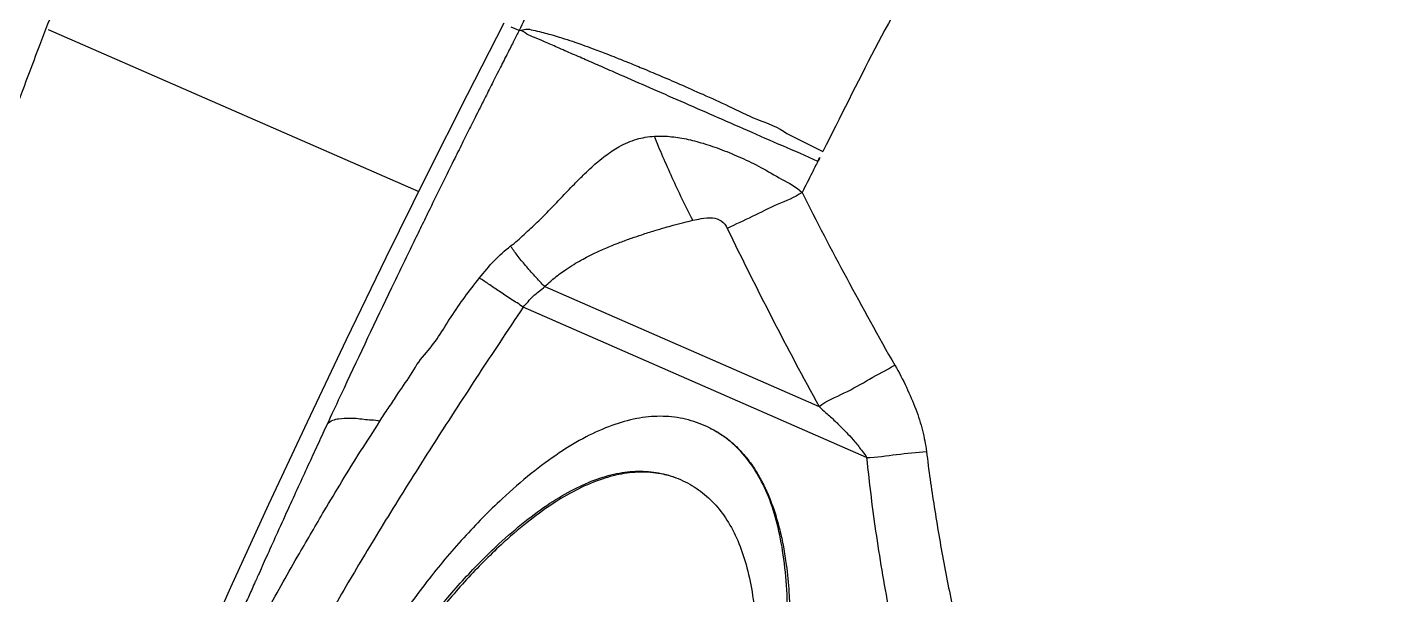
# Model space of a CAD drawing. Header units: millimetres. Extents: x 1145859089 to 1147511753, y -1047484727 to -1047247487.
# Drawn here: x 1146005592.1 to 1146005677.1, y -1047431287.6 to -1047431252.1 of the extents above; entities that cross this region are included whole.
import ezdxf
from ezdxf.xclip import XClip

# ---------------------------------------------------------------- set-up
doc = ezdxf.new("R2010")
doc.units = ezdxf.units.MM
doc.header["$LTSCALE"] = 100
doc.header["$MEASUREMENT"] = 0
doc.header["$XCLIPFRAME"] = 2
doc.layers.get('0').update_dxf_attribs({"linetype": 'CONTINUOUS'})
doc.layers.add('XREF', color=135, linetype='CONTINUOUS')
doc.layers.add('단지배치도$0$W240910', color=135, linetype='CONTINUOUS')

# ---------------------------------------------------------------- blocks, each defined once
blk = doc.blocks.new('단지배치도$0$zw$9902')
at = {"layer": '단지배치도$0$W240910', "linetype": 'ByBlock', "ltscale": 20}
for p, q in [((67478.839, -59886.967), (67481.139, -59882.467)), ((67452.552, -59882.894), (67475.788, -59893.057)), ((67452.552, -59882.894), (67475.788, -59893.057)), ((67482.087, -59882.955), (67481.579, -59882.746)), ((67482.091, -59882.949), (67482.087, -59882.955)), ((67482.094, -59882.945), (67482.091, -59882.949)), ((67482.093, -59882.956), (67482.095, -59882.949)), ((67482.103, -59882.963), (67482.093, -59882.956)), ((67482.095, -59882.943), (67482.094, -59882.945)), ((67482.096, -59882.942), (67482.095, -59882.943)), ((67482.095, -59882.949), (67482.096, -59882.944)), ((67482.097, -59882.94), (67482.096, -59882.941)), ((67482.096, -59882.941), (67482.096, -59882.942)), ((67482.096, -59882.944), (67482.097, -59882.941)), ((67482.097, -59882.941), (67482.097, -59882.94)), ((67486.673, -59884.083), (67486.686, -59884.088)), ((67476.276, -59892.068), (67478.839, -59886.967)), ((67498.875, -59889.422), (67501.135, -59890.534)), ((67473.75, -59897.188), (67476.276, -59892.068)), ((67471.261, -59902.326), (67473.75, -59897.188)), ((67483.698, -59899.014), (67500.889, -59906.533)), ((67503.865, -59909.73), (67482.329, -59900.311)), ((67468.808, -59907.482), (67471.261, -59902.326)), ((67471.109, -59905.369), (67470.847, -59905.928)), ((67466.394, -59912.656), (67468.808, -59907.482)), ((67464.016, -59917.847), (67466.394, -59912.656)), ((67461.676, -59923.055), (67464.016, -59917.847))]:
    blk.add_line(p, q, dxfattribs=at)
at = {"layer": '단지배치도$0$W240910'}
blk.add_arc((56404.253, -57219.78, 0), 12756.719, 322.5073299, 9.110085, dxfattribs=at)
at = {"layer": '단지배치도$0$W240910', "linetype": 'ByBlock', "ltscale": 20}
for centre, radius, start, end in [((67721.097, -59786.027), 251.025, 205.82231, 208.68909), ((68124.867, -60211.9), 722.053, 154.928222, 155.077885)]:
    blk.add_arc(centre, radius, start, end, dxfattribs=at)
for points, knots in [([(67483.878, -59813.476), (67482.797, -59815.558), (67480.668, -59819.703), (67477.554, -59825.91), (67474.538, -59832.061), (67471.618, -59838.159), (67468.794, -59844.2), (67466.069, -59850.176), (67463.447, -59856.073), (67460.933, -59861.875), (67458.532, -59867.564), (67456.249, -59873.125), (67454.082, -59878.549), (67452.032, -59883.835), (67450.291, -59888.456), (67449.242, -59891.319), (67448.828, -59892.461)], [0, 0, 0, 0, 7.037873, 13.980096, 20.830458, 27.591934, 34.262869, 40.835246, 47.294975, 53.623975, 59.80354, 65.818237, 71.659371, 77.32677, 82.827405, 86.473004, 86.473004, 86.473004, 86.473004]), ([(67511.605, -59871.533), (67510.356, -59873.608), (67507.84, -59877.736), (67504.349, -59884.076), (67502.209, -59888.388), (67501.135, -59890.534)], [0, 0, 0, 0, 7.264302, 14.503366, 21.703246, 21.703246, 21.703246, 21.703246]), ([(67487.809, -59871.878), (67487.062, -59873.24), (67486.142, -59874.953), (67485.185, -59876.788), (67484.862, -59877.411), (67484.614, -59877.893), (67484.136, -59878.827), (67483.278, -59880.524), (67482.54, -59882.022), (67482.087, -59882.956)], [0, 0, 0, 0, 4.659383, 5.833447, 6.209013, 6.764018, 7.459175, 9.356377, 12.468955, 12.468955, 12.468955, 12.468955]), ([(67482.087, -59882.955), (67481.977, -59883.17), (67481.737, -59883.64), (67481.347, -59884.407), (67480.891, -59885.305), (67480.407, -59886.263), (67479.948, -59887.175), (67479.572, -59887.924), (67479.299, -59888.468), (67479.073, -59888.921), (67478.825, -59889.418), (67478.453, -59890.165), (67477.933, -59891.212), (67477.253, -59892.588), (67476.664, -59893.785), (67476.215, -59894.704), (67475.95, -59895.247), (67475.685, -59895.79), (67475.062, -59897.072), (67473.522, -59900.259), (67472.092, -59903.274), (67471.109, -59905.369)], [0, 0, 0, 0, 0.723435, 1.583806, 2.5811, 3.744154, 4.804262, 5.64301, 6.260442, 6.629825, 7.161854, 7.924766, 9.133818, 10.669392, 12.530651, 13.135079, 13.739285, 14.343254, 14.946971, 18.016046, 24.958877, 24.958877, 24.958877, 24.958877]), ([(67485.436, -59884.432), (67485.115, -59884.299), (67484.532, -59884.031), (67483.733, -59883.696), (67483.101, -59883.392), (67482.566, -59883.231), (67482.273, -59882.931), (67482.103, -59882.963)], [0, 0, 0, 0, 1.040563, 1.923322, 2.607708, 3.12241, 3.641986, 3.641986, 3.641986, 3.641986]), ([(67482.109, -59882.953), (67482.241, -59882.944), (67482.517, -59882.823), (67482.988, -59882.943), (67483.465, -59883.048), (67483.973, -59883.183), (67484.452, -59883.321), (67484.999, -59883.493), (67485.528, -59883.671), (67486.106, -59883.875), (67486.472, -59884.008), (67486.678, -59884.085), (67486.686, -59884.088)], [0, 0, 0, 0, 0.395987, 0.860955, 1.405966, 1.878154, 2.432419, 2.903301, 3.597148, 4.10581, 4.742257, 4.76664, 4.76664, 4.76664, 4.76664]), ([(67486.673, -59884.083), (67486.976, -59884.195), (67487.472, -59884.383), (67488.21, -59884.672), (67488.947, -59884.966), (67489.853, -59885.337), (67490.936, -59885.793), (67492.205, -59886.339), (67493.653, -59886.985), (67495.282, -59887.704), (67496.998, -59888.595), (67498.333, -59888.987), (67498.875, -59889.422)], [0, 0, 0, 0, 0.971139, 1.590003, 2.378507, 3.352322, 4.525215, 5.906136, 7.495719, 9.282519, 11.239702, 13.323479, 13.323479, 13.323479, 13.323479]), ([(67500.817, -59891.16), (67500.088, -59890.822), (67498.609, -59890.205), (67496.441, -59889.244), (67494.316, -59888.319), (67492.27, -59887.423), (67490.321, -59886.57), (67488.697, -59885.86), (67487.397, -59885.289), (67486.391, -59884.853), (67485.75, -59884.562), (67485.436, -59884.432)], [0, 0, 0, 0, 2.408812, 4.806042, 7.115679, 9.359763, 11.508208, 13.498095, 14.676057, 15.768155, 16.787996, 16.787996, 16.787996, 16.787996]), ([(67481.54, -59896.46), (67481.864, -59896.268), (67482.397, -59895.729), (67483.241, -59894.981), (67483.994, -59894.211), (67484.763, -59893.407), (67485.473, -59892.658), (67486.116, -59892.009), (67486.619, -59891.537), (67487.046, -59891.162), (67487.473, -59890.821), (67487.904, -59890.513), (67488.374, -59890.22), (67488.885, -59889.964), (67489.44, -59889.765), (67490.003, -59889.639), (67490.38, -59889.597), (67490.573, -59889.585)], [0, 0, 0, 0, 1.130442, 2.241856, 3.395507, 4.356274, 5.580348, 6.490154, 7.096806, 7.650003, 8.193968, 8.736467, 9.238265, 9.854521, 10.446638, 11.002625, 11.581697, 11.581697, 11.581697, 11.581697]), ([(67492.967, -59894.857), (67492.745, -59894.418), (67492.31, -59893.535), (67491.685, -59892.207), (67491.115, -59890.885), (67490.724, -59890.02), (67490.569, -59889.582)], [0, 0, 0, 0, 1.477175, 2.953024, 4.401303, 5.796969, 5.796969, 5.796969, 5.796969]), ([(67490.573, -59889.585), (67490.886, -59889.566), (67491.552, -59889.582), (67492.572, -59889.741), (67493.666, -59890.028), (67494.823, -59890.428), (67496.031, -59890.935), (67497.292, -59891.542), (67498.535, -59892.3), (67499.46, -59892.753), (67499.827, -59893.107)], [0, 0, 0, 0, 0.941821, 1.990378, 3.090346, 4.331794, 5.659356, 7.019941, 8.518113, 10.0465, 10.0465, 10.0465, 10.0465]), ([(67500.817, -59891.16), (67500.69, -59891.397), (67500.366, -59892.049), (67500.039, -59892.7), (67499.827, -59893.107)], [0, 0, 0, 0, 0.808025, 2.184233, 2.184233, 2.184233, 2.184233]), ([(67499.827, -59893.107), (67499.358, -59893.445), (67498.242, -59893.83), (67496.716, -59894.648), (67495.646, -59895.1), (67495.137, -59895.369)], [0, 0, 0, 0, 1.732571, 3.479891, 5.206659, 5.206659, 5.206659, 5.206659]), ([(67499.827, -59893.107), (67500.722, -59894.916), (67502.639, -59898.539), (67504.6, -59902.137), (67505.637, -59903.94)], [0, 0, 0, 0, 6.055179, 12.29393, 12.29393, 12.29393, 12.29393]), ([(67483.698, -59899.014), (67483.817, -59898.893), (67484.119, -59898.618), (67484.553, -59898.265), (67485.036, -59897.921), (67485.49, -59897.628), (67485.97, -59897.351), (67486.508, -59897.066), (67487.149, -59896.758), (67487.82, -59896.47), (67488.492, -59896.205), (67489.111, -59895.979), (67489.83, -59895.736), (67490.53, -59895.516), (67491.185, -59895.324), (67491.794, -59895.153), (67492.369, -59894.995), (67492.783, -59894.904), (67492.967, -59894.857)], [0, 0, 0, 0, 0.510981, 1.224774, 1.674982, 2.290574, 2.844715, 3.337367, 4.115218, 4.978433, 5.528492, 6.281716, 6.954165, 7.803977, 8.485458, 8.999874, 9.703347, 10.272252, 10.272252, 10.272252, 10.272252]), ([(67492.967, -59894.857), (67493.145, -59894.836), (67493.549, -59894.718), (67494.168, -59894.66), (67494.801, -59894.845), (67495.066, -59895.181), (67495.137, -59895.369)], [0, 0, 0, 0, 0.538337, 1.257748, 1.839007, 2.442706, 2.442706, 2.442706, 2.442706]), ([(67479.604, -59898.467), (67479.903, -59898.103), (67480.476, -59897.364), (67481.192, -59896.762), (67481.54, -59896.46)], [0, 0, 0, 0, 1.412121, 2.793816, 2.793816, 2.793816, 2.793816]), ([(67483.698, -59899.014), (67483.486, -59898.799), (67483.074, -59898.365), (67482.496, -59897.709), (67481.982, -59897.077), (67481.675, -59896.659), (67481.538, -59896.459)], [0, 0, 0, 0, 0.905592, 1.794534, 2.622096, 3.349577, 3.349577, 3.349577, 3.349577]), ([(67476.151, -59903.284), (67476.818, -59902.583), (67477.79, -59900.832), (67478.978, -59899.257), (67479.604, -59898.467)], [0, 0, 0, 0, 2.902757, 5.926835, 5.926835, 5.926835, 5.926835]), ([(67482.329, -59900.311), (67482.107, -59900.102), (67481.562, -59899.825), (67480.859, -59899.317), (67480.2, -59898.878), (67479.791, -59898.596), (67479.603, -59898.466)], [0, 0, 0, 0, 0.916797, 1.801428, 2.606514, 3.291751, 3.291751, 3.291751, 3.291751]), ([(67482.329, -59900.311), (67482.548, -59900.083), (67482.933, -59899.576), (67483.459, -59899.218), (67483.698, -59899.014)], [0, 0, 0, 0, 0.94919, 1.889976, 1.889976, 1.889976, 1.889976]), ([(67482.329, -59900.311), (67481.845, -59901.045), (67480.913, -59902.44), (67479.53, -59904.54), (67478.179, -59906.607), (67476.811, -59908.726), (67475.473, -59910.832), (67474.187, -59912.887), (67473.37, -59914.231), (67472.971, -59914.883)], [0, 0, 0, 0, 2.6377, 5.033813, 7.542093, 10.046145, 12.601257, 15.025661, 17.319526, 17.319526, 17.319526, 17.319526]), ([(67474.399, -59905.865), (67474.675, -59905.422), (67475.307, -59904.598), (67475.794, -59903.659), (67476.151, -59903.284)], [0, 0, 0, 0, 1.565759, 3.119985, 3.119985, 3.119985, 3.119985]), ([(67500.889, -59906.533), (67501.352, -59906.155), (67502.505, -59905.723), (67504.049, -59904.801), (67505.113, -59904.231), (67505.637, -59903.94)], [0, 0, 0, 0, 1.794806, 3.611563, 5.410594, 5.410594, 5.410594, 5.410594]), ([(67505.637, -59903.94), (67505.913, -59904.381), (67506.363, -59905.297), (67506.962, -59906.658), (67507.406, -59908.004), (67507.565, -59908.909), (67507.634, -59909.351)], [0, 0, 0, 0, 1.562086, 3.050095, 4.462143, 5.801764, 5.801764, 5.801764, 5.801764]), ([(67473.355, -59907.451), (67473.516, -59907.175), (67473.877, -59906.654), (67474.233, -59906.131), (67474.399, -59905.865)], [0, 0, 0, 0, 0.958719, 1.898517, 1.898517, 1.898517, 1.898517]), ([(67493.696, -59907.719), (67493.264, -59907.529), (67492.357, -59907.238), (67490.914, -59907.095), (67489.407, -59907.25), (67487.84, -59907.697), (67486.214, -59908.431), (67484.525, -59909.451), (67482.771, -59910.755), (67480.754, -59912.517), (67478.544, -59914.758), (67476.239, -59917.512), (67474.053, -59920.558), (67471.985, -59923.896), (67470.035, -59927.526), (67468.234, -59931.384), (67466.624, -59935.326), (67465.281, -59939.226), (67464.232, -59943.013), (67463.479, -59946.687), (67463.022, -59950.249), (67462.876, -59953.391), (67462.952, -59956.066), (67463.185, -59958.236), (67463.584, -59960.167), (67464.149, -59961.858), (67464.884, -59963.311), (67465.794, -59964.523), (67466.879, -59965.487), (67467.71, -59965.956), (67468.142, -59966.145)], [0, 0, 0, 0, 1.413182, 2.834148, 4.322514, 5.930416, 7.699453, 9.660999, 11.838121, 14.247704, 17.689668, 21.269748, 25.009586, 28.928178, 33.042044, 37.365468, 41.694091, 45.811845, 49.732988, 53.474028, 57.053964, 60.494463, 62.90047, 65.074832, 67.034455, 68.802419, 70.41008, 71.898956, 73.321006, 74.735573, 74.735573, 74.735573, 74.735573]), ([(67470.05, -59907.637), (67470.139, -59907.518), (67470.388, -59907.373), (67470.883, -59907.26), (67471.376, -59907.245), (67472.063, -59907.267), (67472.668, -59907.386), (67473.198, -59907.361), (67473.355, -59907.451)], [0, 0, 0, 0, 0.44489, 0.811027, 1.525203, 1.915333, 2.866426, 3.408192, 3.408192, 3.408192, 3.408192]), ([(67500.889, -59906.533), (67501.021, -59906.674), (67501.381, -59906.949), (67501.87, -59907.421), (67502.331, -59907.866), (67502.745, -59908.297), (67503.171, -59908.762), (67503.542, -59909.264), (67503.806, -59909.59), (67503.865, -59909.73)], [0, 0, 0, 0, 0.578576, 1.353958, 2.038871, 2.500219, 3.145451, 3.927072, 4.383104, 4.383104, 4.383104, 4.383104]), ([(67470.05, -59907.637), (67469.867, -59908.031), (67469.491, -59908.842), (67468.913, -59910.095), (67468.304, -59911.421), (67467.641, -59912.87), (67466.971, -59914.343), (67466.34, -59915.74), (67465.858, -59916.811), (67465.459, -59917.7), (67465.096, -59918.512), (67464.719, -59919.358), (67464.375, -59920.132), (67464.056, -59920.852), (67463.702, -59921.656), (67463.265, -59922.649), (67462.772, -59923.773), (67462.277, -59924.91), (67461.832, -59925.935), (67461.452, -59926.812), (67461.138, -59927.541), (67460.951, -59927.977), (67460.868, -59928.171)], [0, 0, 0, 0, 1.30232, 2.682145, 4.139488, 5.681888, 7.46195, 8.994361, 10.279153, 10.984886, 11.919185, 12.948395, 13.761332, 14.460806, 15.311977, 16.395281, 17.715739, 18.996063, 20.113646, 21.068948, 21.862387, 22.494313, 22.494313, 22.494313, 22.494313]), ([(67468.141, -59966.146), (67468.573, -59966.335), (67469.48, -59966.627), (67470.923, -59966.769), (67472.43, -59966.614), (67473.996, -59966.166), (67475.623, -59965.431), (67477.312, -59964.411), (67479.066, -59963.106), (67481.084, -59961.344), (67483.294, -59959.101), (67485.599, -59956.347), (67487.786, -59953.301), (67489.854, -59949.963), (67491.803, -59946.333), (67493.604, -59942.476), (67495.213, -59938.535), (67496.557, -59934.636), (67497.605, -59930.85), (67498.357, -59927.176), (67498.815, -59923.615), (67498.96, -59920.472), (67498.884, -59917.798), (67498.651, -59915.627), (67498.253, -59913.697), (67497.688, -59912.006), (67496.952, -59910.553), (67496.043, -59909.341), (67494.958, -59908.377), (67494.128, -59907.908), (67493.696, -59907.719)], [0, 0, 0, 0, 1.412766, 2.833461, 4.321746, 5.929778, 7.699157, 9.661244, 11.839094, 14.249578, 17.69248, 21.273155, 25.013227, 28.931683, 33.045041, 37.367585, 41.694975, 45.811725, 49.732095, 53.472597, 57.052228, 60.492655, 62.898636, 65.072954, 67.032507, 68.800365, 70.407871, 71.89653, 73.318297, 74.732515, 74.732515, 74.732515, 74.732515]), ([(67469.861, -59913.074), (67470.241, -59912.462), (67470.981, -59911.2), (67472.136, -59909.32), (67472.975, -59908.091), (67473.355, -59907.451)], [0, 0, 0, 0, 2.160913, 4.387149, 6.620692, 6.620692, 6.620692, 6.620692]), ([(67494.068, -59907.888), (67494.109, -59907.908), (67494.28, -59907.994), (67494.659, -59908.207), (67495.182, -59908.57), (67495.74, -59909.058), (67496.281, -59909.643), (67496.78, -59910.313), (67497.232, -59911.064), (67497.55, -59911.709), (67497.857, -59912.428), (67498.144, -59913.227), (67498.435, -59914.262), (67498.667, -59915.342), (67498.873, -59916.651), (67499.01, -59918.098), (67499.068, -59919.681), (67499.056, -59920.901), (67499.003, -59922.228), (67498.899, -59923.659), (67498.687, -59925.497), (67498.399, -59927.359), (67498.037, -59929.243), (67497.604, -59931.147), (67497.101, -59933.07), (67496.488, -59935.146), (67495.758, -59937.349), (67494.9, -59939.665), (67493.966, -59941.952), (67493.045, -59944.011), (67492.069, -59946.042), (67491.042, -59948.027), (67489.847, -59950.148), (67488.596, -59952.195), (67487.292, -59954.158), (67485.943, -59956.027), (67484.601, -59957.726), (67483.651, -59958.824), (67483.179, -59959.344), (67483.142, -59959.384)], [0, 0, 0, 0, 0.137339, 0.572509, 1.303412, 2.041427, 2.794842, 3.689275, 4.54292, 5.42016, 5.843515, 6.889188, 7.962288, 9.066248, 10.203431, 11.93457, 13.42487, 14.953303, 15.59288, 17.408174, 19.257214, 21.140606, 23.058591, 25.011212, 26.998409, 29.020094, 31.506542, 33.958541, 36.428155, 38.915654, 40.723187, 43.188235, 45.620606, 48.022979, 50.383888, 52.690194, 54.934814, 56.87878, 57.042162, 57.042162, 57.042162, 57.042162]), ([(67503.865, -59909.73), (67504.498, -59909.719), (67505.749, -59909.506), (67507.008, -59909.41), (67507.634, -59909.351)], [0, 0, 0, 0, 1.900441, 3.788585, 3.788585, 3.788585, 3.788585]), ([(67503.865, -59909.73), (67504.037, -59911.375), (67504.446, -59914.657), (67505.281, -59919.542), (67505.963, -59922.774), (67506.34, -59924.378)], [0, 0, 0, 0, 4.960436, 9.919328, 14.864038, 14.864038, 14.864038, 14.864038]), ([(67507.634, -59909.351), (67507.752, -59910.513), (67508.104, -59912.845), (67508.691, -59916.36), (67509.423, -59919.91), (67509.978, -59922.282), (67510.285, -59923.472)], [0, 0, 0, 0, 3.505723, 7.068542, 10.69142, 14.377221, 14.377221, 14.377221, 14.377221]), ([(67469.508, -59931.94), (67470.014, -59930.783), (67471.061, -59928.548), (67472.781, -59925.363), (67474.611, -59922.428), (67476.553, -59919.745), (67478.607, -59917.312), (67480.577, -59915.325), (67482.379, -59913.762), (67483.949, -59912.607), (67485.463, -59911.706), (67486.924, -59911.059), (67488.334, -59910.669), (67489.693, -59910.54), (67490.998, -59910.677), (67491.819, -59910.943), (67492.211, -59911.114)], [0, 0, 0, 0, 3.787928, 7.400997, 10.852194, 14.156419, 17.330636, 20.393975, 22.540099, 24.48139, 26.233366, 27.817115, 29.261118, 30.602782, 31.88848, 33.170672, 33.170672, 33.170672, 33.170672]), ([(67491.947, -59911.015), (67491.678, -59910.918), (67490.989, -59910.721), (67489.825, -59910.599), (67488.465, -59910.728), (67487.055, -59911.118), (67485.594, -59911.765), (67484.08, -59912.666), (67482.512, -59913.821), (67480.71, -59915.384), (67478.739, -59917.371), (67476.686, -59919.805), (67474.744, -59922.489), (67472.913, -59925.423), (67471.194, -59928.607), (67470.148, -59930.842), (67469.642, -59931.998)], [0, 0, 0, 0, 0.857072, 2.143513, 3.48566, 4.929829, 6.513411, 8.264891, 10.205374, 12.350393, 15.415003, 18.590005, 21.894496, 25.345424, 28.957677, 32.744241, 32.744241, 32.744241, 32.744241]), ([(67492.211, -59911.114), (67492.602, -59911.286), (67493.355, -59911.708), (67494.341, -59912.574), (67495.17, -59913.661), (67495.842, -59914.961), (67496.36, -59916.474), (67496.729, -59918.198), (67496.948, -59920.135), (67497.028, -59922.514), (67496.911, -59925.3), (67496.519, -59928.449), (67495.865, -59931.693), (67494.949, -59935.031), (67493.772, -59938.465), (67492.837, -59940.759), (67492.328, -59941.921)], [0, 0, 0, 0, 1.28228, 2.56859, 3.911217, 5.35635, 6.941241, 8.694253, 10.636399, 12.783145, 15.828876, 18.992157, 22.29241, 25.746746, 29.370094, 33.175396, 33.175396, 33.175396, 33.175396]), ([(67461.44, -59928.421), (67461.955, -59927.414), (67463.028, -59925.363), (67464.645, -59922.332), (67466.41, -59919.107), (67468.119, -59916.028), (67469.353, -59913.969), (67469.861, -59913.074)], [0, 0, 0, 0, 3.394054, 6.942998, 10.306959, 14.421481, 17.507816, 17.507816, 17.507816, 17.507816]), ([(67472.971, -59914.883), (67472.241, -59916.077), (67470.797, -59918.525), (67468.683, -59922.248), (67466.59, -59926.008), (67465.341, -59928.583), (67464.665, -59929.832)], [0, 0, 0, 0, 4.199429, 8.524364, 12.844117, 17.106084, 17.106084, 17.106084, 17.106084])]:
    blk.add_open_spline(points, degree=3, knots=knots, dxfattribs=at)
blk.add_open_spline([(67500.817, -59891.16), (67500.927, -59890.953), (67501.032, -59890.744), (67501.135, -59890.534)], degree=3, dxfattribs=at)
blk = doc.blocks.new('단지배치도')
blk.add_blockref('단지배치도$0$zw$9902', (141034.193, 142437.157))

msp = doc.modelspace()

# ---------------------------------------------------------------- block references
at = {"layer": 'XREF'}
ref = msp.add_blockref('단지배치도', (1145797106.633357, -1047513806.462535), dxfattribs=at)
XClip(ref).set_block_clipping_path([(72982.4064819524, 34919.7593965298), (360382.4067475507, 255319.7593436697)])

doc.saveas('drawing.dxf')
